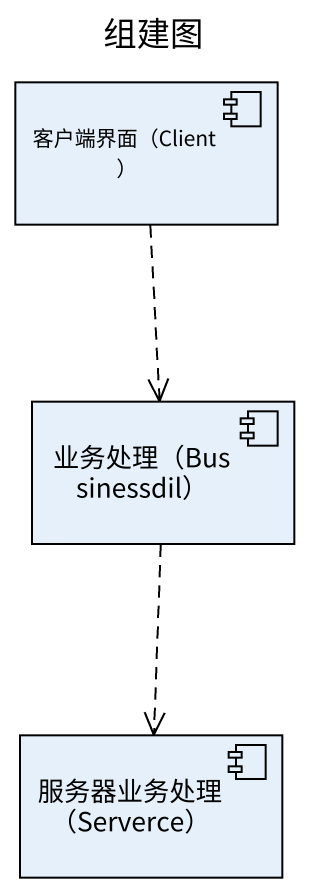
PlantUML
@startuml
title 组建图
component "客户端界面（Client ）" as 客户端界面_Client
component "业务处理（Bussinessdil）" as 业务处理_Bussinessdil
component "服务器业务处理（Serverce）" as 服务器业务处理_Serverce
客户端界面_Client ..> 业务处理_Bussinessdil
业务处理_Bussinessdil ..> 服务器业务处理_Serverce
@enduml
